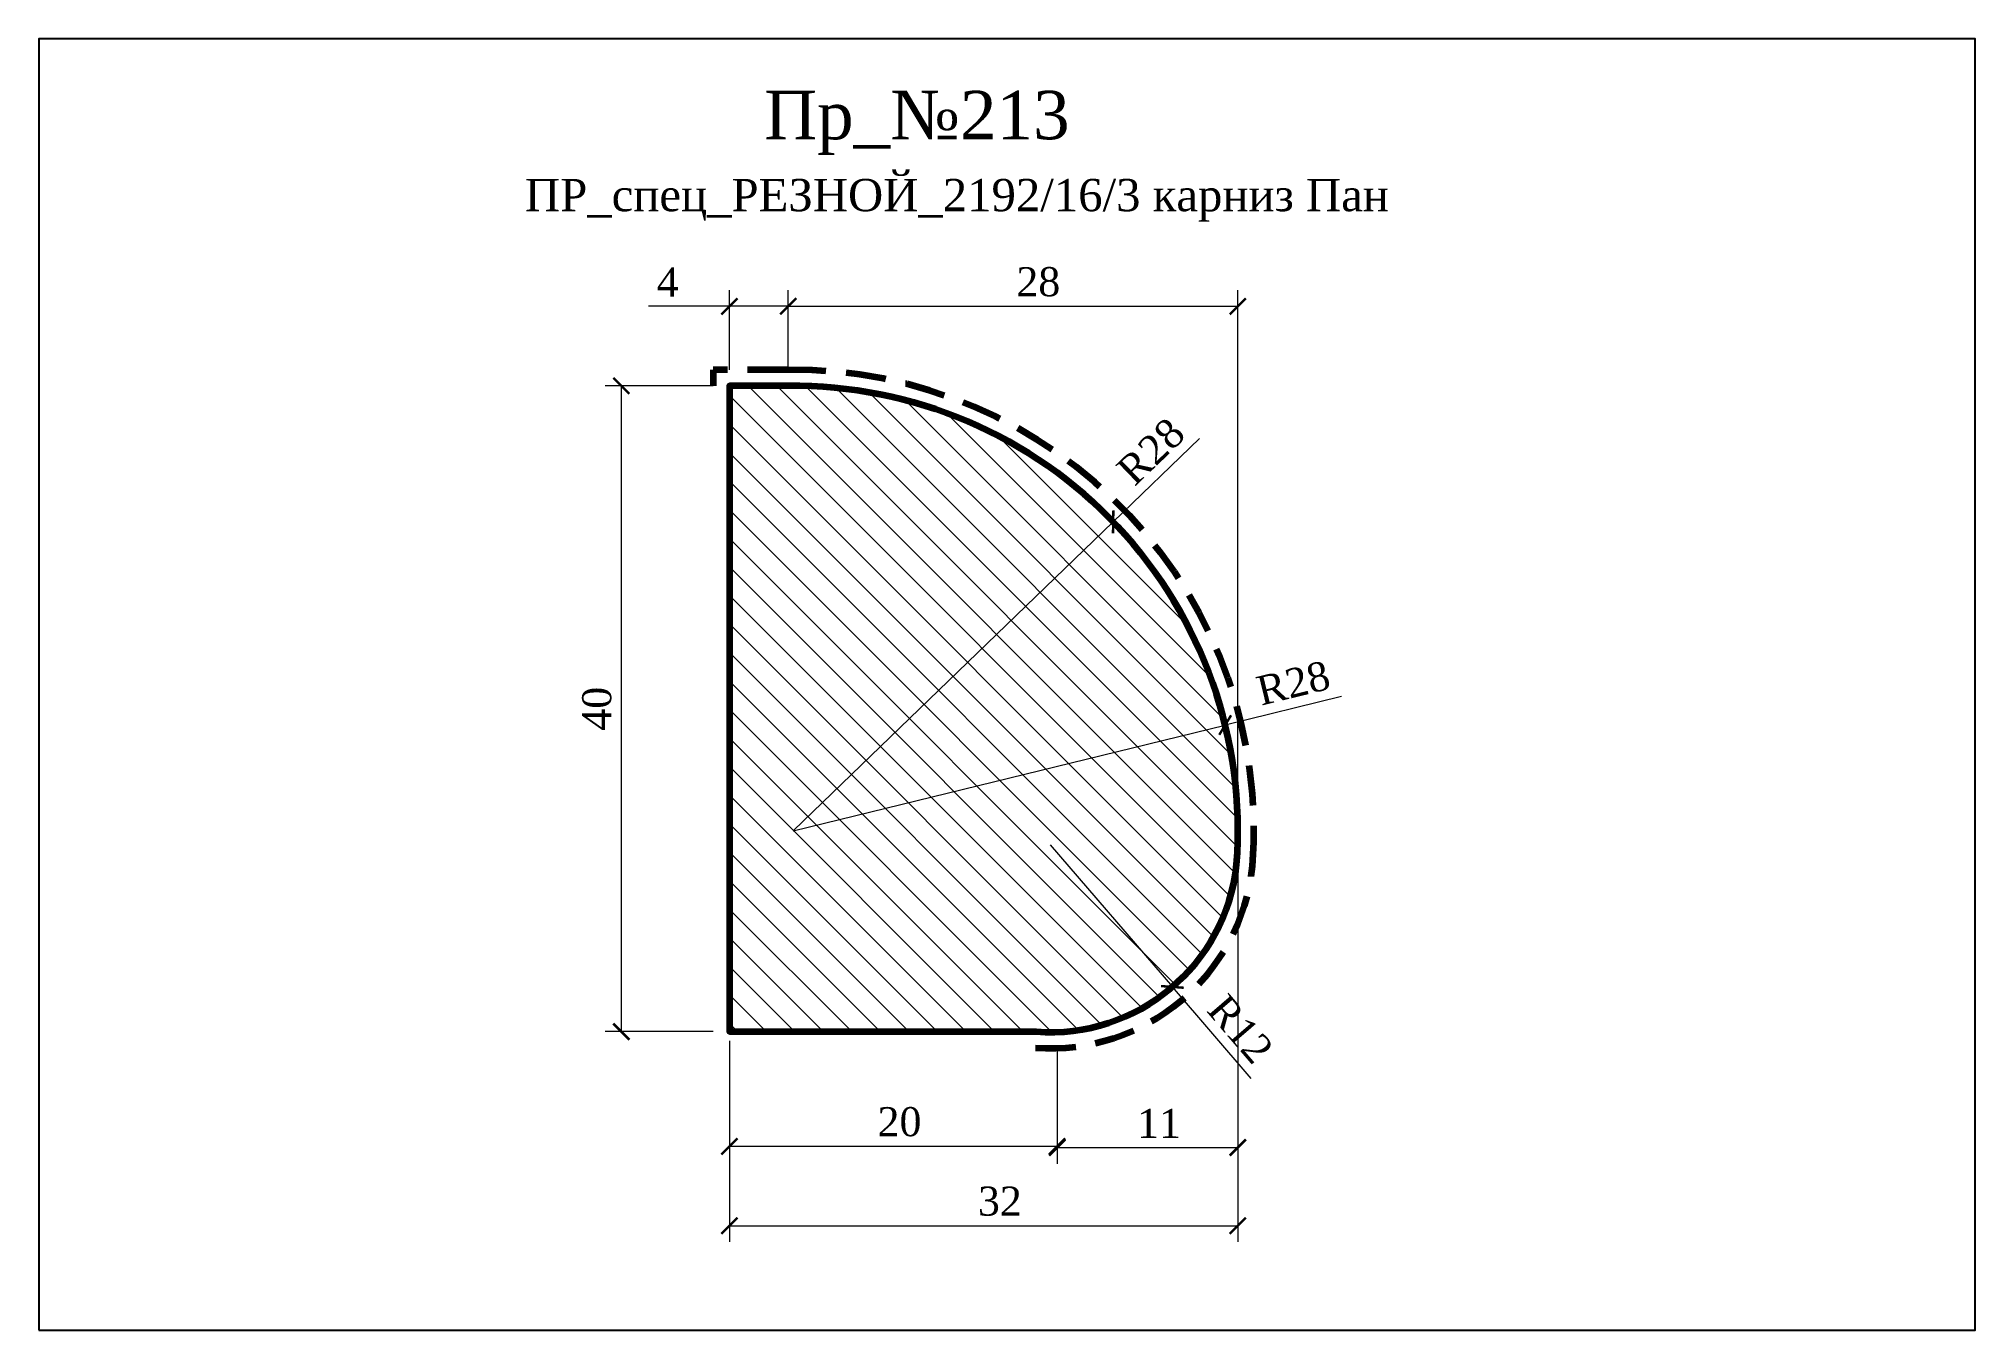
# Model space of a CAD drawing. Header units: millimetres. Extents: x 308852 to 308972, y -96275 to -96195.
import ezdxf

# ---------------------------------------------------------------- set-up
doc = ezdxf.new("R2010")
doc.units = ezdxf.units.MM
doc.header["$MEASUREMENT"] = 0
doc.linetypes.add('HIDDEN', pattern=[0.375, 0.25, -0.125])
doc.layers.add('Outside panel', color=7, linetype='Continuous', lineweight=18, true_color=0x7f5e57)
doc.layers.add('линия 50', color=1, linetype='Continuous', lineweight=140)
doc.layers.add('размеры в модели', color=7, linetype='Continuous')
doc.styles.add('ELECT', font='times.ttf')
doc.styles.get("Standard").update_dxf_attribs({"font": 'times.ttf'})
doc.dimstyles.new('M_1', dxfattribs={"dimtxt": 1.8, "dimasz": 1, "dimexe": 1, "dimexo": 1, "dimgap": 0.6, "dimtad": 1, "dimdec": 0, "dimdsep": 46, "dimtxsty": 'Standard', "dimblk": 'ARCHTICK', "dimcen": -5, "dimclrd": 7, "dimclre": 7, "dimclrt": 7, "dimadec": 0, "dimazin": 0, "dimtfac": 1, "dimtdec": 0, "dimtmove": 0, "dimatfit": 3, "dimfxl": 1, "dimtolj": 1, "dimtzin": 0, "dimlwd": 5, "dimlwe": 5, "dimarcsym": 0})

# ---------------------------------------------------------------- blocks, each defined once
blk = doc.blocks.new('_ArchTick')
at = {"color": 0, "linetype": 'ByBlock', "const_width": 0.15}
blk.add_lwpolyline([(-0.5, -0.5), (0.5, 0.5)], dxfattribs=at)
blk = doc.blocks.new('*D9')
at = {"layer": 'Defpoints', "color": 0, "ltscale": 1000, "transparency": 16777216}
for p in [(308914.33, -96245.01), (308921.9, -96253.82)]:
    blk.add_point(p, dxfattribs=at)
at = {"layer": 'размеры в модели', "color": 7, "lineweight": 5, "ltscale": 1000, "transparency": 16777216}
for p in [(308914.33, -96245.01), (308926.77, -96259.49)]:
    blk.add_line(p, (308921.9, -96253.82), dxfattribs=at)
at = {"layer": 'размеры в модели', "color": 7, "lineweight": 5, "ltscale": 1000, "transparency": 16777216, "rotation": 130.6651319028661}
blk.add_blockref('_ArchTick', (308921.9, -96253.82), dxfattribs=at)
at = {"layer": 'размеры в модели', "color": 7, "ltscale": 1000, "transparency": 16777216, "insert": (308926.12, -96256.43), "char_height": 1.8, "attachment_point": 5, "rotation": 310.6651}
blk.add_mtext('\\A1;R12', dxfattribs=at)
blk = doc.blocks.new('*D8')
at = {"layer": 'Defpoints', "color": 0, "ltscale": 1000, "transparency": 16777216}
for p in [(308925.95, -96211.66), (308898.09, -96215.52), (308925.95, -96244.82)]:
    blk.add_point(p, dxfattribs=at)
at = {"layer": 'размеры в модели', "color": 7, "lineweight": 5, "ltscale": 1000, "transparency": 16777216}
for p, q in [((308898.09, -96214.52), (308898.09, -96210.66)), ((308925.95, -96243.82), (308925.95, -96210.66)), ((308898.09, -96211.66), (308925.95, -96211.66))]:
    blk.add_line(p, q, dxfattribs=at)
at = {"layer": 'размеры в модели', "color": 7, "lineweight": 5, "ltscale": 1000, "transparency": 16777216, "rotation": 180}
blk.add_blockref('_ArchTick', (308898.09, -96211.66), dxfattribs=at)
at = {"layer": 'размеры в модели', "color": 7, "lineweight": 5, "ltscale": 1000, "transparency": 16777216}
blk.add_blockref('_ArchTick', (308925.95, -96211.66), dxfattribs=at)
at = {"layer": 'размеры в модели', "color": 7, "ltscale": 1000, "transparency": 16777216, "insert": (308913.59, -96210.15), "char_height": 1.8, "attachment_point": 5}
blk.add_mtext('\\A1;28', dxfattribs=at)
blk = doc.blocks.new('*D7')
at = {"layer": 'Defpoints', "color": 0, "ltscale": 1000, "transparency": 16777216}
for p in [(308925.95, -96244.63), (308914.76, -96257.61), (308925.95, -96263.77)]:
    blk.add_point(p, dxfattribs=at)
at = {"layer": 'размеры в модели', "color": 7, "lineweight": 5, "ltscale": 1000, "transparency": 16777216}
for p, q in [((308925.95, -96245.63), (308925.95, -96264.77)), ((308914.76, -96258.61), (308914.76, -96264.77)), ((308914.76, -96263.77), (308925.95, -96263.77))]:
    blk.add_line(p, q, dxfattribs=at)
at = {"layer": 'размеры в модели', "color": 7, "lineweight": 5, "ltscale": 1000, "transparency": 16777216, "rotation": 180}
blk.add_blockref('_ArchTick', (308914.76, -96263.77), dxfattribs=at)
at = {"layer": 'размеры в модели', "color": 7, "lineweight": 5, "ltscale": 1000, "transparency": 16777216}
blk.add_blockref('_ArchTick', (308925.95, -96263.77), dxfattribs=at)
at = {"layer": 'размеры в модели', "color": 7, "ltscale": 1000, "transparency": 16777216, "insert": (308921.07, -96262.27), "char_height": 1.8, "attachment_point": 5}
blk.add_mtext('\\A1;11', dxfattribs=at)
blk = doc.blocks.new('*D6')
at = {"layer": 'Defpoints', "color": 0, "ltscale": 1000, "transparency": 16777216}
for p in [(308925.17, -96237.6), (308898.39, -96244.15)]:
    blk.add_point(p, dxfattribs=at)
at = {"layer": 'размеры в модели', "color": 7, "lineweight": 5, "ltscale": 1000, "transparency": 16777216}
for p in [(308932.38, -96235.83), (308898.39, -96244.15)]:
    blk.add_line(p, (308925.17, -96237.6), dxfattribs=at)
at = {"layer": 'размеры в модели', "color": 7, "lineweight": 5, "ltscale": 1000, "transparency": 16777216, "rotation": 193.7505997389831}
blk.add_blockref('_ArchTick', (308925.17, -96237.6), dxfattribs=at)
at = {"layer": 'размеры в модели', "color": 7, "ltscale": 1000, "transparency": 16777216, "insert": (308929.39, -96235), "char_height": 1.8, "attachment_point": 5, "rotation": 13.7506}
blk.add_mtext('\\A1;R28', dxfattribs=at)
blk = doc.blocks.new('*D5')
at = {"layer": 'Defpoints', "color": 0, "ltscale": 1000, "transparency": 16777216}
for p in [(308918.23, -96225.01), (308898.39, -96244.15)]:
    blk.add_point(p, dxfattribs=at)
at = {"layer": 'размеры в модели', "color": 7, "lineweight": 5, "ltscale": 1000, "transparency": 16777216}
for p in [(308923.58, -96219.85), (308898.39, -96244.15)]:
    blk.add_line(p, (308918.23, -96225.01), dxfattribs=at)
at = {"layer": 'размеры в модели', "color": 7, "lineweight": 5, "ltscale": 1000, "transparency": 16777216, "rotation": 223.9664588540299}
blk.add_blockref('_ArchTick', (308918.23, -96225.01), dxfattribs=at)
at = {"layer": 'размеры в модели', "color": 7, "ltscale": 1000, "transparency": 16777216, "insert": (308920.57, -96220.65), "char_height": 1.8, "attachment_point": 5, "rotation": 43.9665}
blk.add_mtext('\\A1;R28', dxfattribs=at)
blk = doc.blocks.new('*D4')
at = {"layer": 'Defpoints', "color": 0, "ltscale": 1000, "transparency": 16777216}
for p in [(308894.45, -96256.59), (308914.76, -96256.61), (308894.45, -96263.7)]:
    blk.add_point(p, dxfattribs=at)
at = {"layer": 'размеры в модели', "color": 7, "lineweight": 5, "ltscale": 1000, "transparency": 16777216}
for p, q in [((308894.45, -96257.59), (308894.45, -96264.7)), ((308914.76, -96257.61), (308914.76, -96264.7)), ((308914.76, -96263.7), (308894.45, -96263.7))]:
    blk.add_line(p, q, dxfattribs=at)
at = {"layer": 'размеры в модели', "color": 7, "lineweight": 5, "ltscale": 1000, "transparency": 16777216, "rotation": 180}
blk.add_blockref('_ArchTick', (308894.45, -96263.7), dxfattribs=at)
at = {"layer": 'размеры в модели', "color": 7, "lineweight": 5, "ltscale": 1000, "transparency": 16777216}
blk.add_blockref('_ArchTick', (308914.76, -96263.7), dxfattribs=at)
at = {"layer": 'размеры в модели', "color": 7, "ltscale": 1000, "transparency": 16777216, "insert": (308904.99, -96262.18), "char_height": 1.8, "attachment_point": 5}
blk.add_mtext('\\A1;20', dxfattribs=at)
blk = doc.blocks.new('*D3')
at = {"layer": 'Defpoints', "color": 0, "ltscale": 1000, "transparency": 16777216}
for p in [(308898.09, -96211.66), (308894.45, -96216.59), (308898.09, -96216.59)]:
    blk.add_point(p, dxfattribs=at)
at = {"layer": 'размеры в модели', "color": 7, "lineweight": 5, "ltscale": 1000, "transparency": 16777216}
for p, q in [((308894.45, -96215.59), (308894.45, -96210.66)), ((308898.09, -96215.59), (308898.09, -96210.66)), ((308894.45, -96211.66), (308889.43, -96211.66)), ((308898.09, -96211.66), (308894.45, -96211.66))]:
    blk.add_line(p, q, dxfattribs=at)
at = {"layer": 'размеры в модели', "color": 7, "lineweight": 5, "ltscale": 1000, "transparency": 16777216, "rotation": 180}
blk.add_blockref('_ArchTick', (308894.45, -96211.66), dxfattribs=at)
at = {"layer": 'размеры в модели', "color": 7, "lineweight": 5, "ltscale": 1000, "transparency": 16777216}
blk.add_blockref('_ArchTick', (308898.09, -96211.66), dxfattribs=at)
at = {"layer": 'размеры в модели', "color": 7, "ltscale": 1000, "transparency": 16777216, "insert": (308890.62, -96210.16), "char_height": 1.8, "attachment_point": 5}
blk.add_mtext('\\A1;4', dxfattribs=at)
blk = doc.blocks.new('*D2')
at = {"layer": 'Defpoints', "color": 0, "ltscale": 1000, "transparency": 16777216}
for p in [(308925.95, -96244.63), (308894.45, -96256.16), (308925.95, -96268.62)]:
    blk.add_point(p, dxfattribs=at)
at = {"layer": 'размеры в модели', "color": 7, "lineweight": 5, "ltscale": 1000, "transparency": 16777216}
for p, q in [((308925.95, -96245.63), (308925.95, -96269.62)), ((308894.45, -96257.16), (308894.45, -96269.62)), ((308894.45, -96268.62), (308925.95, -96268.62))]:
    blk.add_line(p, q, dxfattribs=at)
at = {"layer": 'размеры в модели', "color": 7, "lineweight": 5, "ltscale": 1000, "transparency": 16777216, "rotation": 180}
blk.add_blockref('_ArchTick', (308894.45, -96268.62), dxfattribs=at)
at = {"layer": 'размеры в модели', "color": 7, "lineweight": 5, "ltscale": 1000, "transparency": 16777216}
blk.add_blockref('_ArchTick', (308925.95, -96268.62), dxfattribs=at)
at = {"layer": 'размеры в модели', "color": 7, "ltscale": 1000, "transparency": 16777216, "insert": (308911.21, -96267.1), "char_height": 1.8, "attachment_point": 5}
blk.add_mtext('\\A1;32', dxfattribs=at)
blk = doc.blocks.new('*D1')
at = {"layer": 'Defpoints', "color": 0, "ltscale": 1000, "transparency": 16777216}
for p in [(308894.45, -96216.59), (308887.75, -96256.59), (308894.45, -96256.59)]:
    blk.add_point(p, dxfattribs=at)
at = {"layer": 'размеры в модели', "color": 7, "lineweight": 5, "ltscale": 1000, "transparency": 16777216}
for p, q in [((308893.45, -96216.59), (308886.75, -96216.59)), ((308887.75, -96216.59), (308887.75, -96256.59)), ((308893.45, -96256.59), (308886.75, -96256.59))]:
    blk.add_line(p, q, dxfattribs=at)
for p, rotation in [((308887.75, -96216.59), 90), ((308887.75, -96256.59), 270)]:
    blk.add_blockref('_ArchTick', p, dxfattribs=dict(at, rotation=rotation))
at = {"layer": 'размеры в модели', "color": 7, "ltscale": 1000, "transparency": 16777216, "insert": (308886.24, -96236.59), "char_height": 1.8, "attachment_point": 5, "rotation": 90}
blk.add_mtext('\\A1;40', dxfattribs=at)

msp = doc.modelspace()

# ---------------------------------------------------------------- hatches: boundary and pattern name
at = {"layer": 'Outside panel', "ltscale": 1000}
h = msp.add_hatch(dxfattribs=at)
h.set_pattern_fill('ANSI31', color=256, scale=10, angle=90)
h.set_pattern_definition([(135, (-2862.6626, 3086.1482), (-0.8838834765, -0.8838834765), [])])
h.paths.add_polyline_path([(308898.09, -96216.59), (308894.45, -96216.59), (308894.45, -96256.59), (308913.45, -96256.59, 0.405505), (308925.88, -96246.24, 0.439981)])

# ---------------------------------------------------------------- linework, layer by layer
at = {"color": 6, "ltscale": 1000}
msp.add_lwpolyline([(308851.65, -96275.09), (308971.65, -96275.09), (308971.65, -96195.09), (308851.65, -96195.09)], close=True, dxfattribs=at)
at = {"layer": 'линия 50', "color": 1, "linetype": 'HIDDEN', "ltscale": 10, "true_color": 0xff0909}
msp.add_lwpolyline([(308913.41, -96257.59, 0.404957), (308926.87, -96246.33, 0.440076), (308898.08, -96215.59), (308893.45, -96215.59), (308893.45, -96216.59)], format="xyb", dxfattribs=at)
at = {"layer": 'линия 50', "color": 7}
msp.add_lwpolyline([(308925.88, -96246.24, 0.439981), (308898.09, -96216.59), (308894.45, -96216.59), (308894.45, -96256.59), (308913.45, -96256.59, 0.405505)], format="xyb", close=True, dxfattribs=at)

# ---------------------------------------------------------------- texts
at = {"color": 5, "ltscale": 1000, "style": 'ELECT'}
msp.add_text('Пр_№213', height=3, dxfattribs=at).set_placement((308896.61, -96201.31))
at = {"color": 7, "ltscale": 1000, "style": 'ELECT'}
msp.add_text('ПР_спец_РЕЗНОЙ_2192/16/3 карниз Пан', height=2, dxfattribs=at).set_placement((308881.78, -96205.77))

# ---------------------------------------------------------------- dimensions: what is measured, and where the dimension line sits
at = {"layer": 'размеры в модели', "color": 5, "ltscale": 1000}
for base, p1, p2, picture, middle in [((308898.09, -96211.66), (308894.45, -96216.59), (308898.09, -96216.59), '*D3', (308890.62, -96211.66)), ((308925.95, -96211.66), (308898.09, -96215.52), (308925.95, -96244.82), '*D8', (308913.59, -96211.66)), ((308925.9508, -96268.6164), (308894.4507, -96256.1633), (308925.9508, -96244.6333), '*D2', (308911.2087, -96268.6164)), ((308925.95, -96263.77), (308914.76, -96257.61), (308925.95, -96244.63), '*D7', (308921.07, -96263.77)), ((308894.45, -96263.7), (308914.76, -96256.61), (308894.45, -96256.59), '*D4', (308904.99, -96263.7))]:
    dim = msp.add_linear_dim(base=base, p1=p1, p2=p2, dimstyle='M_1', dxfattribs=at)
    dim.commit()
    dim.dimension.update_dxf_attribs({"geometry": picture, "text_midpoint": middle, "dimtype": 128})
dim = msp.add_linear_dim(base=(308887.75, -96256.59), p1=(308894.45, -96216.59), p2=(308894.45, -96256.59), angle=90, dimstyle='M_1', dxfattribs=at)
dim.commit()
dim.dimension.update_dxf_attribs({"geometry": '*D1', "text_midpoint": (308887.75, -96236.59), "dimtype": 128})
for center, mpoint, picture, middle in [((308898.39, -96244.15), (308918.23, -96225.01), '*D5', (308920.57, -96220.65)), ((308898.39, -96244.15), (308925.17, -96237.6), '*D6', (308929.39, -96235)), ((308914.33, -96245.01), (308921.9, -96253.82), '*D9', (308926.12, -96256.43))]:
    dim = msp.add_radius_dim(center=center, mpoint=mpoint, dimstyle='M_1', dxfattribs=at)
    dim.commit()
    dim.dimension.update_dxf_attribs({"geometry": picture, "text_midpoint": middle})

doc.saveas('drawing.dxf')
